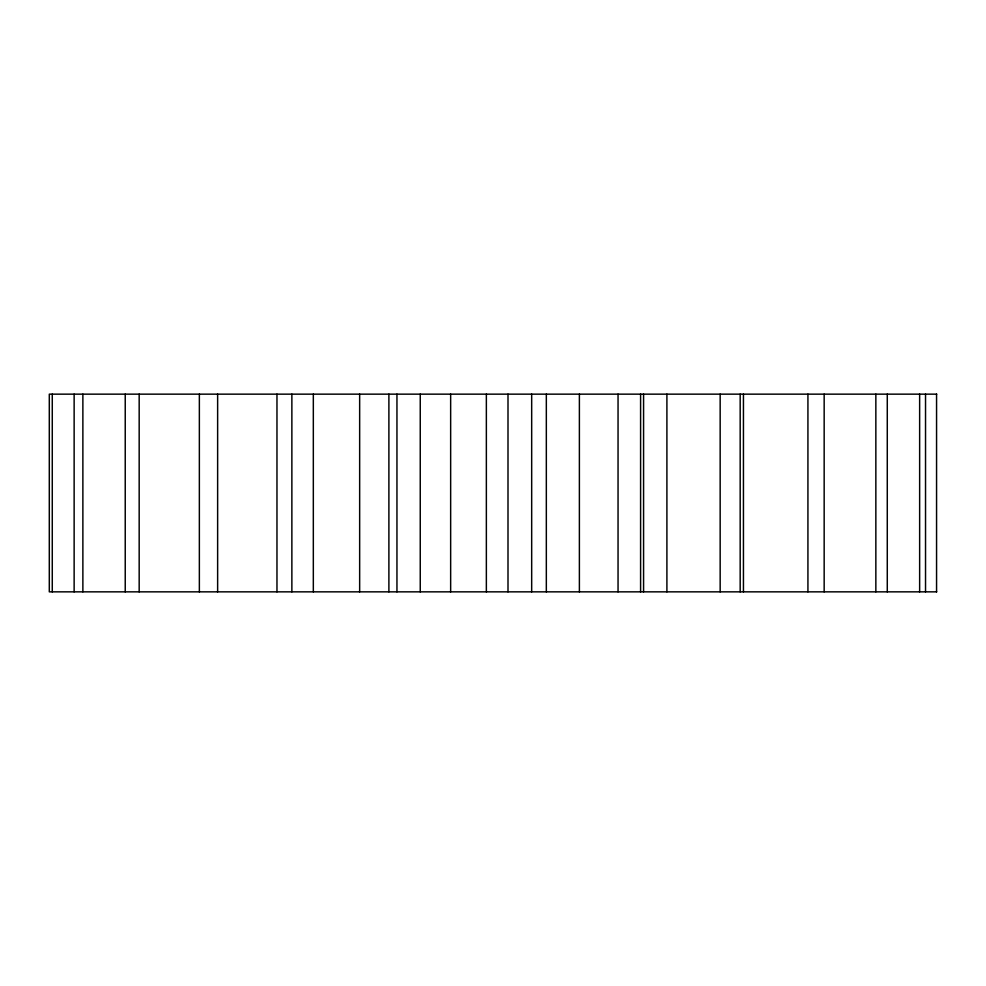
<?xml version="1.0" encoding="UTF-8"?>
<svg xmlns="http://www.w3.org/2000/svg" width="986" height="986" viewBox="0 0 986 986"><rect width="100%" height="100%" fill="white"/><g stroke="black" fill="none" stroke-linecap="round" stroke-linejoin="round"><path stroke-width="1.48" d="M936.7 394.154L49.3 394.154L49.3 591.846L936.7 591.846M936.564 394.154L936.564 591.846M925.534 394.154L925.534 591.846M919.642 394.154L919.642 591.846M887.277 394.154L887.277 591.846M875.851 394.154L875.851 591.846M824.16 394.154L824.16 591.846M807.928 394.154L807.928 591.846M743.444 394.154L743.444 591.846M740.178 394.154L740.178 591.846M720.162 394.154L720.162 591.846M666.906 394.154L666.906 591.846M643.575 394.154L643.575 591.846M640.592 394.154L640.592 591.846M618.049 394.154L618.049 591.846M579.386 394.154L579.386 591.846M546.33 394.154L546.33 591.846M531.676 394.154L531.676 591.846M508 394.154L508 591.846M486.357 394.154L486.357 591.846M450.651 394.154L450.651 591.846M420.246 394.154L420.246 591.846M396.951 394.154L396.951 591.846M388.891 394.154L388.891 591.846M359.656 394.154L359.656 591.846M313.326 394.154L313.326 591.846M291.868 394.154L291.868 591.846M276.967 394.154L276.967 591.846M217.635 394.154L217.635 591.846M199.357 394.154L199.357 591.846M139.174 394.154L139.174 591.846M125.234 394.154L125.234 591.846M82.873 394.154L82.873 591.846M74.135 394.154L74.135 591.846M52.27 394.154L52.27 591.846"/></g></svg>
